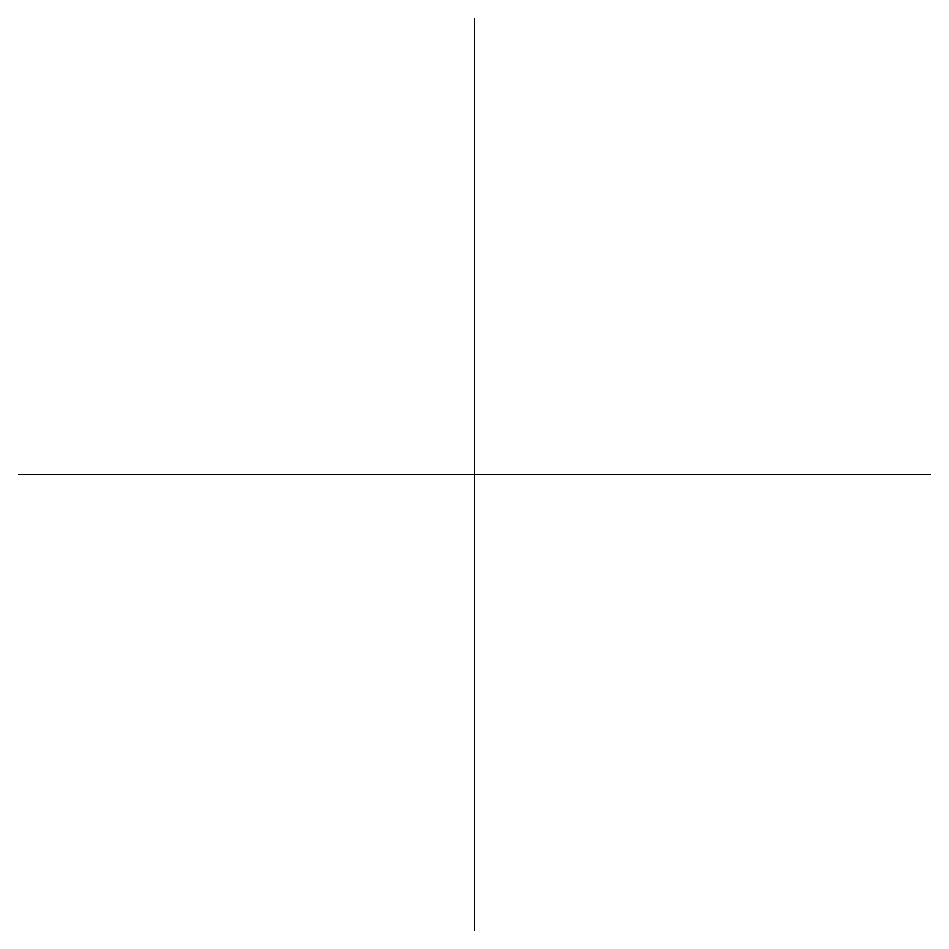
# Model space of a CAD drawing. Extents: x -0.04 to 0.04, y -0.04 to 0.04.
import ezdxf

# ---------------------------------------------------------------- set-up
doc = ezdxf.new("R2010")
doc.units = 0
doc.header["$LTSCALE"] = 0.01
doc.header["$MEASUREMENT"] = 0
doc.layers.get('0').update_dxf_attribs({"lineweight": 20})

msp = doc.modelspace()

# ---------------------------------------------------------------- linework, layer by layer
at = {"color": 0}
for points in [[(0, -0.04), (0, 0.04)], [(-0.04, 0), (0.04, 0)]]:
    msp.add_lwpolyline(points, dxfattribs=at)

doc.saveas('drawing.dxf')
